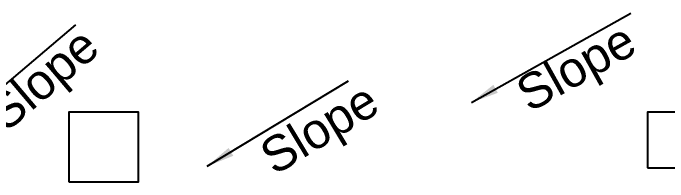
# Model space of a CAD drawing. Extents: x 7897917 to 8423973, y -6487334 to -6173396.
# Drawn here: x 8252587 to 8259652, y -6436530 to -6434712 of the extents above; entities that cross this region are included whole.
import ezdxf

# ---------------------------------------------------------------- set-up
doc = ezdxf.new("R2010")
doc.units = 0
doc.header["$LTSCALE"] = 600
doc.header["$MEASUREMENT"] = 0
doc.layers.add('A-text', color=7, linetype='CONTINUOUS')
doc.layers.add('LA-column', color=3, linetype='CONTINUOUS')
doc.styles.add('ARIAL', font='arial.ttf')
doc.styles.add('ROMANS', font='romans.shx')
doc.dimstyles.new('MM', dxfattribs={"dimscale": 0, "dimtxt": 200, "dimasz": 150, "dimexe": 40, "dimexo": 50, "dimgap": 50, "dimtad": 1, "dimdec": 0, "dimzin": 0, "dimdsep": 46, "dimtxsty": 'ROMANS', "dimblk": 'OBLIQUE', "dimcen": 0.09, "dimdle": 40, "dimclrd": 5, "dimclre": 5, "dimclrt": 6, "dimadec": 0, "dimazin": 0, "dimtfac": 1, "dimtdec": 0, "dimtofl": 0, "dimtmove": 0, "dimatfit": 3, "dimfxl": 1, "dimfrac": 2, "dimtolj": 1, "dimtzin": 0, "dimarcsym": 0})

msp = doc.modelspace()

# ---------------------------------------------------------------- linework, layer by layer
at = {"layer": 'LA-column', "color": 8, "elevation": 13.156, "flags": 128}
for points in [[(8253188.3, -6436530.033), (8253938.3, -6436530.033), (8253938.3, -6435780.033), (8253188.3, -6435780.033)], [(8259432.3, -6436380.033), (8260032.3, -6436380.033), (8260032.3, -6435780.033), (8259432.3, -6435780.033)]]:
    msp.add_lwpolyline(points, close=True, dxfattribs=at)

# ---------------------------------------------------------------- texts
at = {"layer": 'A-text', "color": 0, "lineweight": 15, "style": 'ARIAL'}
for rotation, p in [(40.3198012, (8252509.533, -6436003.781, 2.894)), (29.2097132, (8258158.901, -6435787.083, 2.894)), (31.1329185, (8255406.383, -6436465.582, 2.894))]:
    msp.add_text('Slope', height=380.16, rotation=rotation, dxfattribs=at).set_placement(p)

# ---------------------------------------------------------------- leaders
at = {"layer": 'A-text', "color": 0, "lineweight": 15}
for points in [[(8257531.297, -6435674.214, 2.894), (8259252.737, -6434711.751, 2.894)], [(8251904.477, -6435990.056, 2.894), (8253263.724, -6434836.522, 2.894)], [(8254680.644, -6436361.775, 2.894), (8256206.624, -6435440.049, 2.894)]]:
    msp.add_leader(points, dimstyle='MM', override={"dimscale": 1, "dimasz": 300, "dimtad": 0}, dxfattribs=at)

doc.saveas('drawing.dxf')
